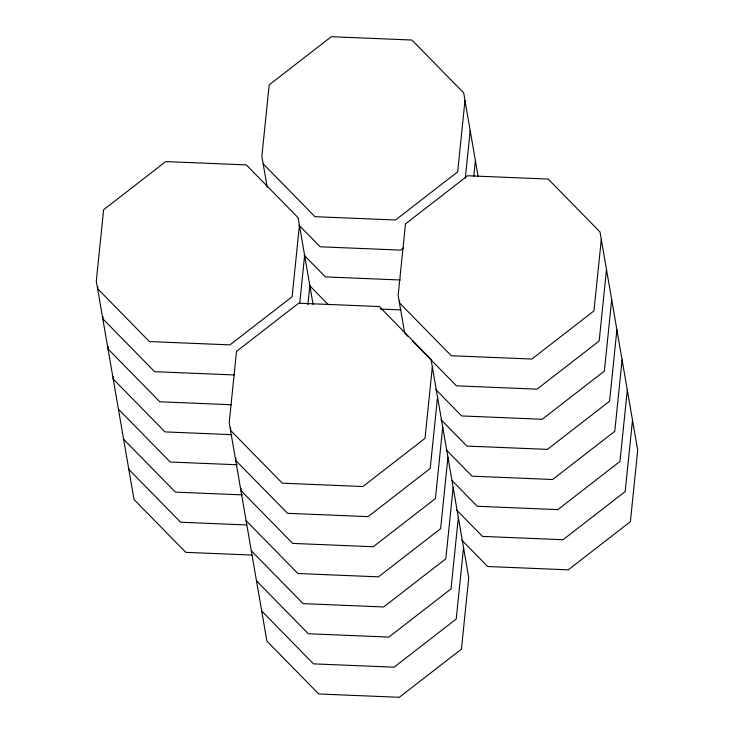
<?xml version="1.0" encoding="UTF-8"?>
<svg xmlns="http://www.w3.org/2000/svg" width="734" height="734" viewBox="0 0 734 734"><rect width="100%" height="100%" fill="white"/><g stroke="black" fill="none" stroke-linecap="round" stroke-linejoin="round"><path stroke-width="1.1" d="M97.833 286.434L97.604 288.71L149.406 341.558L229.981 344.879L292.114 296.719L299.426 225.283M103.035 316.547L102.806 318.822L154.608 371.67L234.045 374.946M108.237 346.659L108.008 348.934L159.81 401.792L231.302 404.728M113.44 376.771L113.21 379.047L165.012 431.904L231.962 434.656M230.733 428.069L230.504 430.335L282.306 483.192L362.88 486.514L425.014 438.345L432.326 366.917M235.935 458.181L235.706 460.447L287.508 513.305L368.083 516.626L430.216 468.457L437.528 397.03M241.137 488.294L240.908 490.56L292.71 543.417L373.276 546.738L435.418 498.569L442.73 427.142M299.756 303.023L304.628 255.395M307.858 304.784L309.831 285.508M399.691 300.601L399.461 302.867L451.263 355.724L531.838 359.045L593.971 310.886L601.284 239.449M464.989 100.402L457.677 171.839L395.543 219.998L314.969 216.677L263.167 163.82M465.319 178.133L470.191 130.514M473.769 176.499L475.393 160.627M447.933 457.254L440.62 528.682L378.478 576.851L297.912 573.529L246.11 520.672M453.135 487.367L445.822 558.794L383.68 606.963L303.114 603.642L251.312 550.784M458.337 517.479L451.025 588.907L388.882 637.075L308.317 633.754L256.515 580.897M463.539 547.592L456.227 619.028L394.085 667.188L313.519 663.866L261.717 611.009M606.486 269.562L599.173 340.998L537.04 389.158L456.465 385.836L412.508 340.989M611.688 299.674L604.376 371.11L542.233 419.27L461.668 415.949L435.767 389.525M616.89 329.786L609.578 401.223L547.436 449.382L466.87 446.07L440.969 419.637M622.093 359.899L614.78 431.335L552.638 479.495L472.072 476.183L446.171 449.749M627.295 390.011L619.982 461.447L557.84 509.607L477.274 506.295L452.153 480.66M632.497 420.123L625.184 491.56L563.042 539.719L482.477 536.407L456.576 509.974M403.406 248.046L400.736 250.111L320.171 246.789L298.977 225.173M400.269 279.993L325.373 276.901L304.179 255.285M380.506 309.078L400.929 309.913M237.165 464.769L170.215 462.016L118.413 409.159M242.367 494.881L175.417 492.129L123.615 439.271M246.431 524.948L180.619 522.241L128.817 469.384M251.634 555.06L185.812 552.353L134.01 499.496L96.301 281.177L103.613 209.75L165.756 161.581L246.33 164.902L298.132 217.759L313.106 304.472M407.801 336.19L404.663 332.988L398.158 295.343L405.471 223.916L467.613 175.747L548.188 179.068L599.99 231.926L637.699 450.236L630.387 521.672L568.244 569.832L487.67 566.52L461.769 540.086M309.381 285.398L328.217 304.619M478.091 176.243L463.686 92.879L411.884 40.021L331.318 36.7L269.176 84.86L261.864 156.296L267.213 187.243M236.513 351.375L229.201 422.812L266.91 641.121L318.712 693.979L399.287 697.3L461.429 649.14L468.742 577.704L431.032 359.385L379.23 306.528L298.655 303.215L236.513 351.375"/></g></svg>
